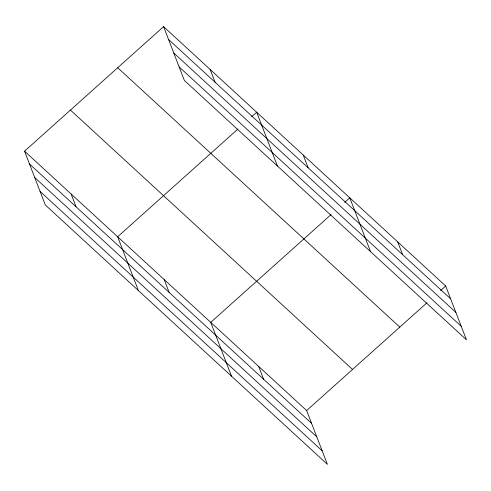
<?xml version="1.0" encoding="UTF-8"?>
<svg xmlns="http://www.w3.org/2000/svg" width="491" height="491" viewBox="0 0 491 491"><rect width="100%" height="100%" fill="white"/><g stroke="black" fill="none" stroke-linecap="round" stroke-linejoin="round"><path stroke-width="0.74" d="M24.55 151.179L306.642 410.55L327.405 464.357L45.313 204.986L24.55 151.179L163.595 26.643L445.687 286.014L466.45 339.821L184.358 80.45L163.595 26.643M237.994 128.98L117.644 236.772L138.401 290.574M251.588 116.803L256.689 112.236L277.446 166.038M331.081 214.573L210.731 322.366L231.494 376.167M344.682 202.396L349.776 197.83L370.539 251.631M306.642 410.55L426.998 302.757M440.593 290.58L445.687 286.014M168.536 39.452L450.634 298.823M173.759 52.979L455.851 312.35M179.135 66.917L461.227 326.288M117.711 67.74L399.803 327.11M70.434 110.082L352.526 369.453M29.491 163.988L311.582 423.359M34.714 177.521L316.805 436.886M40.09 191.453L322.182 450.824M397.735 241.922L402.675 254.731M303.235 155.033L308.176 167.842M210.142 69.44L215.083 82.249M258.689 366.458L263.63 379.267M164.184 279.569L169.131 292.378M71.097 193.976L76.037 206.785"/></g></svg>
